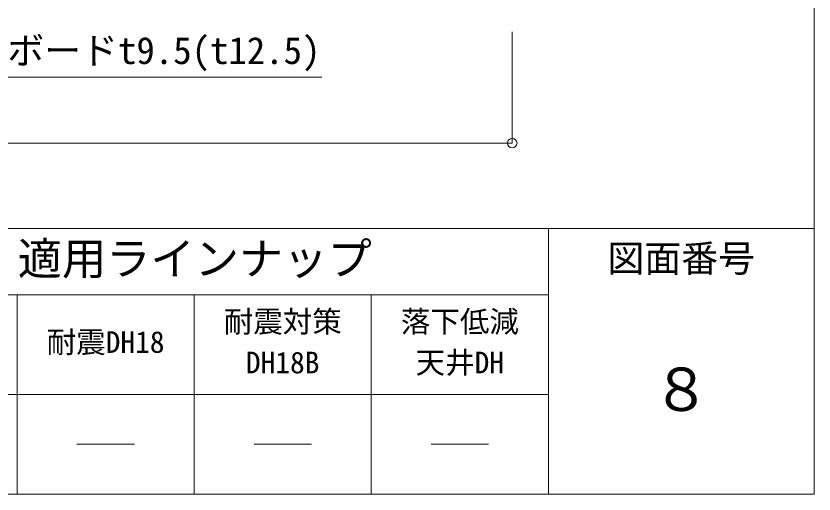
# Model space of a CAD drawing. Units: millimetres at full size, sheet at 1:10; details may follow other scales. Extents: x -2077 to 2023, y -1433 to 1417.
# Drawn here: x 1482 to 2023, y -1433 to -1109 of the extents above; entities that cross this region are included whole.
import ezdxf
from ezdxf.enums import TextEntityAlignment as Align

# ---------------------------------------------------------------- set-up
doc = ezdxf.new("R2010")
doc.units = ezdxf.units.MM
doc.header["$LTSCALE"] = 10
for name, color, linetype, lineweight in [('1-1_寸法', 7, 'Continuous', 9), ('1-2_文字', 7, 'Continuous', 9), ('1-3_ＤＨクロス', 7, 'Continuous', 9), ('F-0_図枠', 7, 'Continuous', 9)]:
    doc.layers.add(name, color=color, linetype=linetype, lineweight=lineweight)
doc.styles.add('ＭＳ ゴシック', font='')
doc.styles.get('ＭＳ ゴシック').set_extended_font_data('MS Gothic')

msp = doc.modelspace()

# ---------------------------------------------------------------- linework, layer by layer
at = {"layer": '1-1_寸法'}
for p, q in [((1818.1, -1195.02), (1818.1, -1119.72)), ((908.1, -1195.02), (1818.1, -1195.02))]:
    msp.add_line(p, q, dxfattribs=at)
msp.add_circle((1818.1, -1195.02), 3.19, dxfattribs=at)
at = {"layer": '1-2_文字'}
msp.add_line((964.94, -1150.43), (1688.98, -1150.43), dxfattribs=at)
at = {"layer": '1-3_ＤＨクロス'}
msp.add_line((908.1, -1195.02), (1804.91, -1195.02), dxfattribs=at)
at = {"layer": 'F-0_図枠'}
for p, q in [((2022.57, -1432.82), (2022.57, 1417.18)), ((-2077.43, -1252.82), (2022.57, -1252.82)), ((1842.57, -1432.82), (1842.57, -1252.82)), ((1362.57, -1297.82), (1842.57, -1297.82)), ((1482.57, -1432.82), (1482.57, -1297.82)), ((1602.57, -1432.82), (1602.57, -1297.82)), ((1722.57, -1432.82), (1722.57, -1297.82)), ((1362.57, -1365.32), (1842.57, -1365.32)), ((1523.07, -1399.07), (1562.08, -1399.07)), ((1643.07, -1399.07), (1682.08, -1399.07)), ((1763.07, -1399.07), (1802.08, -1399.07)), ((-2077.43, -1432.82), (2022.57, -1432.82))]:
    msp.add_line(p, q, dxfattribs=at)

# ---------------------------------------------------------------- texts
at = {"layer": '1-2_文字', "style": 'ＭＳ ゴシック'}
msp.add_text('ダイロートン捨張工法用t9(t12)＋捨張用石膏ボードt9.5(t12.5)', height=18.33, dxfattribs=at).set_placement((963.58, -1146.99), align=Align.BOTTOM_LEFT)
at = {"layer": 'F-0_図枠', "style": 'ＭＳ ゴシック'}
for s, height, p in [('適用ラインナップ', 21.99, (1482.93, -1290.9)), ('図面番号', 18.33, (1882.57, -1287.82)), ('耐震対策', 14.66, (1622.57, -1327.7)), ('落下低減', 14.66, (1742.57, -1327.7)), ('耐震DH18', 14.66, (1502.57, -1341.57)), ('天井DH', 14.66, (1752.57, -1355.45)), ('DH18B', 14.66, (1637.57, -1355.45)), ('８', 29.33, (1912.57, -1385.32))]:
    msp.add_text(s, height=height, dxfattribs=at).set_placement(p, align=Align.BOTTOM_LEFT)

doc.saveas('drawing.dxf')
